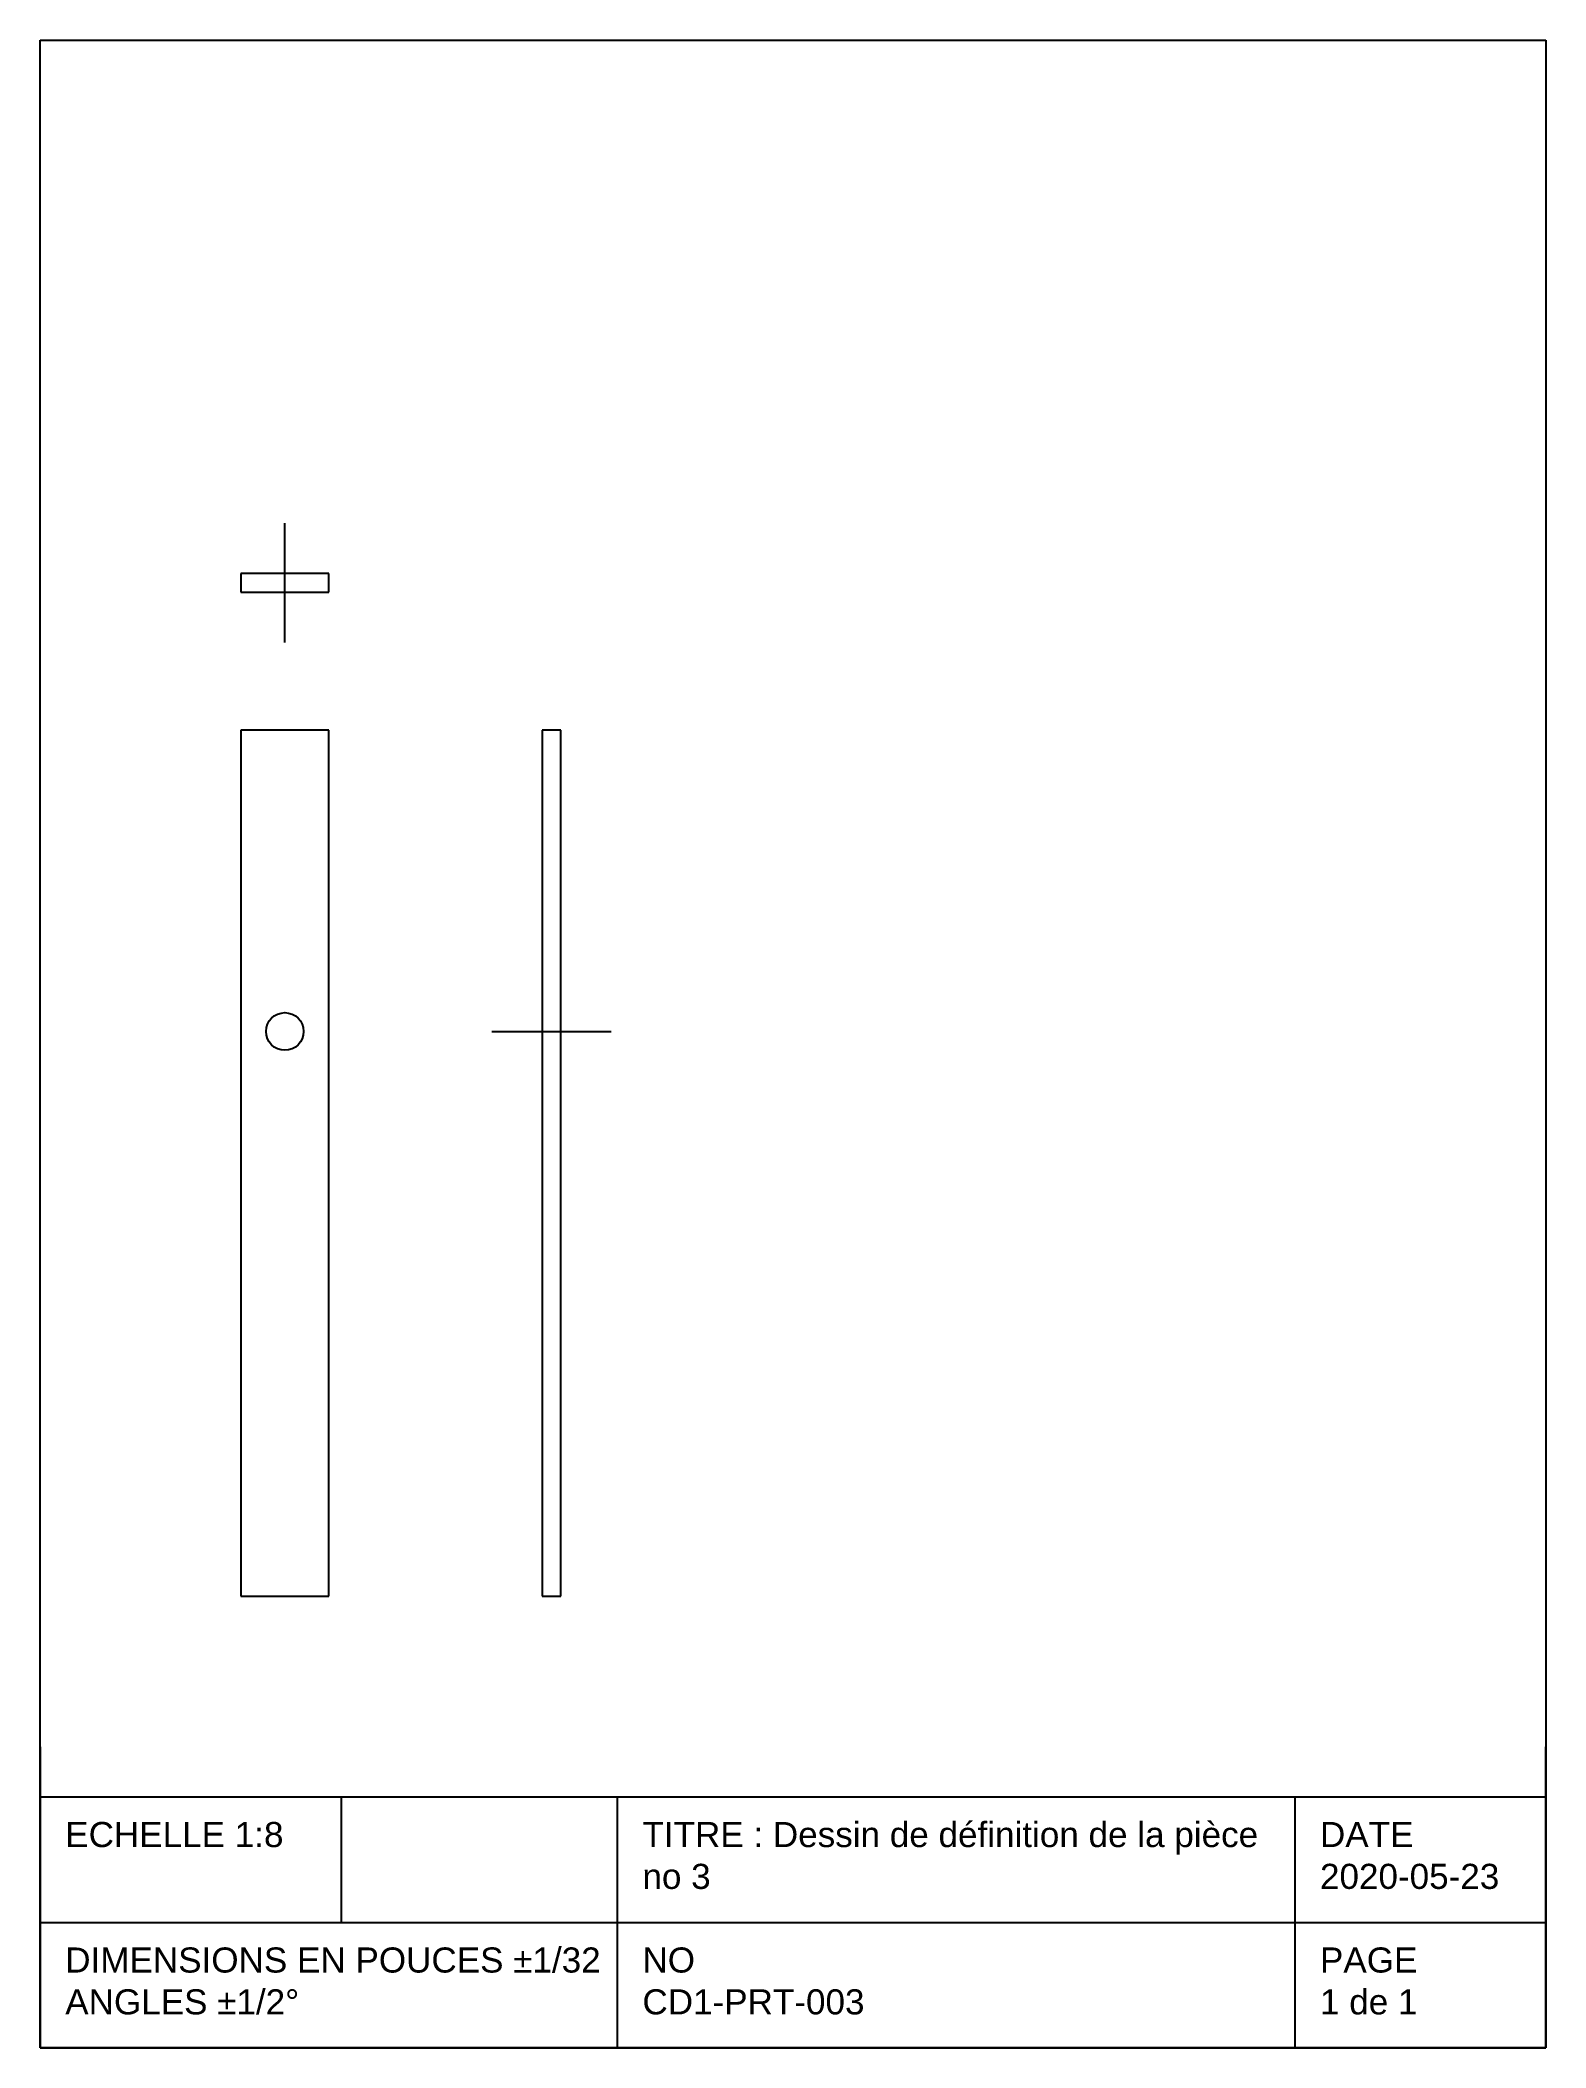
# Model space of a CAD drawing. Header units: inches. Extents: x -8 to 52, y -18 to 62.
import ezdxf

# ---------------------------------------------------------------- set-up
doc = ezdxf.new("R2010")
doc.units = ezdxf.units.IN
doc.header["$MEASUREMENT"] = 0
doc.linetypes.add('CENTER', pattern=[50.8, 31.75, -6.35, 6.35, -6.35])
doc.layers.get('0').update_dxf_attribs({"lineweight": 25})
doc.styles.add('textstyle11', font='')
doc.styles.add('textstyle12', font='')
doc.styles.add('textstyle13', font='')
doc.styles.add('textstyle14', font='')
doc.styles.add('textstyle15', font='')
doc.styles.add('textstyle16', font='')
doc.styles.get('textstyle11').set_extended_font_data('Arial')
doc.styles.get('textstyle12').set_extended_font_data('Arial')
doc.styles.get('textstyle13').set_extended_font_data('Arial')
doc.styles.get('textstyle14').set_extended_font_data('Arial')
doc.styles.get('textstyle15').set_extended_font_data('Arial')
doc.styles.get('textstyle16').set_extended_font_data('Arial')

# ---------------------------------------------------------------- blocks, each defined once
blk = doc.blocks.new('cartouche_ANSI_A')
for p, q in [((0, 10), (7.5, 10)), ((0, 0), (0, 10)), ((7.5, 10), (7.5, 0)), ((0, 1.5), (0, 0)), ((7.5, 0), (7.5, 1.5)), ((0, 1.25), (7.5, 1.25)), ((1.5, 1.25), (1.5, 0.625)), ((2.875, 0), (2.875, 1.25)), ((6.25, 1.25), (6.25, 0)), ((0, 0), (0, 0.75)), ((7.5, 0.75), (7.5, 0)), ((0, 0.625), (2.875, 0.625)), ((2.875, 0.625), (5.625, 0.625)), ((5.625, 0.625), (7.5, 0.625)), ((7.5, 0), (0, 0)), ((0, 0), (7.5, 0)), ((7.5, 0), (0, 0))]:
    blk.add_line(p, q)
at = {"char_height": 0.125, "attachment_point": 1}
for s, insert, style in [('ECHELLE 1:8', (0.125, 1.125), 'textstyle12'), ('TITRE : Dessin de définition de la pièce \\Pno 3', (3, 1.125), 'textstyle14'), ('DATE\\P2020-05-23', (6.375, 1.125), 'textstyle16'), ('DIMENSIONS EN POUCES %%p1/32\\PANGLES %%p1/2%%d', (0.125, 0.5), 'textstyle11'), ('NO\\PCD1-PRT-003', (3, 0.5), 'textstyle13'), ('PAGE\\P1 de 1', (6.375, 0.5), 'textstyle15')]:
    blk.add_mtext(s, dxfattribs=dict(at, insert=insert, style=style))

msp = doc.modelspace()

# ---------------------------------------------------------------- linework, layer by layer
at = {"linetype": 'CENTER'}
for p, q in [((1.75, 38), (1.75, 42.75)), ((10, 22.5), (14.75, 22.5))]:
    msp.add_line(p, q, dxfattribs=at)
for p, q in [((3.5, 40.75), (0, 40.75)), ((0, 40.75), (0, 40)), ((0, 40), (3.5, 40)), ((3.5, 40), (3.5, 40.75)), ((3.5, 34.5), (0, 34.5)), ((0, 34.5), (0, 0)), ((3.5, 0), (3.5, 34.5)), ((12.75, 34.5), (12, 34.5)), ((12, 34.5), (12, 0)), ((12.75, 0), (12.75, 34.5)), ((0, 0), (3.5, 0)), ((12, 0), (12.75, 0))]:
    msp.add_line(p, q)
msp.add_circle((1.75, 22.5), 0.75)

# ---------------------------------------------------------------- block references
at = {"xscale": 8, "yscale": 8}
msp.add_blockref('cartouche_ANSI_A', (-8, -18), dxfattribs=at)

doc.saveas('drawing.dxf')
